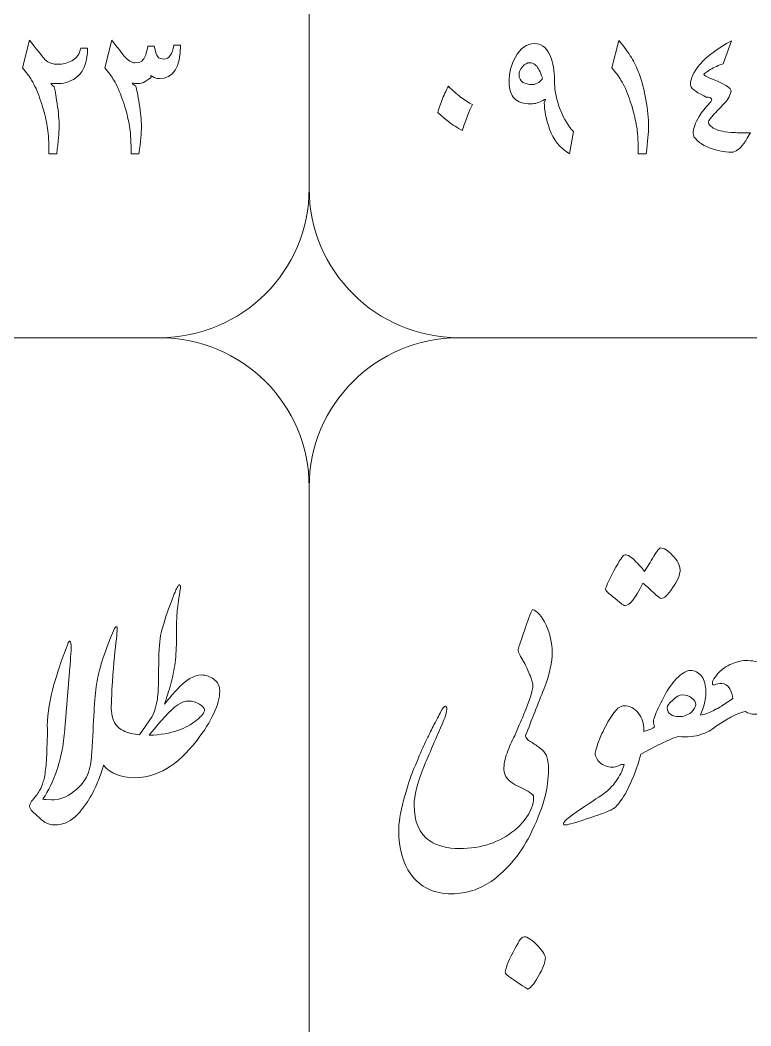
# Model space of a CAD drawing. Header units: millimetres. Extents: x 62 to 462, y 96 to 456.
# Drawn here: x 317.47 to 329.7, y 244.77 to 261.63 of the extents above; entities that cross this region are included whole.
import ezdxf

# ---------------------------------------------------------------- set-up
doc = ezdxf.new("R2010")
doc.units = ezdxf.units.MM
doc.header["$MEASUREMENT"] = 0
doc.layers.add('Layer 1', color=7, linetype='Continuous')

msp = doc.modelspace()

# ---------------------------------------------------------------- linework, layer by layer
at = {"layer": 'Layer 1', "color": 250, "lineweight": 18}
for points, knots in [([(304.8067, 276.3033), (304.8067, 276.3033), (319.8067, 276.3033), (319.8067, 276.3033), (321.1837, 276.3033), (322.3067, 275.1803), (322.3067, 273.8033), (322.3067, 273.8033), (322.3067, 258.8033), (322.3067, 258.8033), (322.3067, 257.4264), (321.1837, 256.3033), (319.8067, 256.3033), (319.8067, 256.3033), (304.8067, 256.3033), (304.8067, 256.3033), (303.4298, 256.3033), (302.3067, 257.4264), (302.3067, 258.8033), (302.3067, 258.8033), (302.3067, 273.8033), (302.3067, 273.8033), (302.3067, 275.1803), (303.4298, 276.3033), (304.8067, 276.3033)], [0, 0, 0, 0, 0.125, 0.125, 0.125, 0.25, 0.25, 0.25, 0.375, 0.375, 0.375, 0.5, 0.5, 0.5, 0.625, 0.625, 0.625, 0.75, 0.75, 0.75, 0.875, 0.875, 0.875, 1, 1, 1, 1]), ([(324.8067, 276.3033), (324.8067, 276.3033), (339.8067, 276.3033), (339.8067, 276.3033), (341.1837, 276.3033), (342.3067, 275.1803), (342.3067, 273.8033), (342.3067, 273.8033), (342.3067, 258.8033), (342.3067, 258.8033), (342.3067, 257.4264), (341.1837, 256.3033), (339.8067, 256.3033), (339.8067, 256.3033), (324.8067, 256.3033), (324.8067, 256.3033), (323.4298, 256.3033), (322.3067, 257.4264), (322.3067, 258.8033), (322.3067, 258.8033), (322.3067, 273.8033), (322.3067, 273.8033), (322.3067, 275.1803), (323.4298, 276.3033), (324.8067, 276.3033)], [0, 0, 0, 0, 0.125, 0.125, 0.125, 0.25, 0.25, 0.25, 0.375, 0.375, 0.375, 0.5, 0.5, 0.5, 0.625, 0.625, 0.625, 0.75, 0.75, 0.75, 0.875, 0.875, 0.875, 1, 1, 1, 1]), ([(304.8067, 256.3033), (304.8067, 256.3033), (319.8067, 256.3033), (319.8067, 256.3033), (321.1837, 256.3033), (322.3067, 255.1803), (322.3067, 253.8033), (322.3067, 253.8033), (322.3067, 238.8033), (322.3067, 238.8033), (322.3067, 237.4264), (321.1837, 236.3033), (319.8067, 236.3033), (319.8067, 236.3033), (304.8067, 236.3033), (304.8067, 236.3033), (303.4298, 236.3033), (302.3067, 237.4264), (302.3067, 238.8033), (302.3067, 238.8033), (302.3067, 253.8033), (302.3067, 253.8033), (302.3067, 255.1803), (303.4298, 256.3033), (304.8067, 256.3033)], [0, 0, 0, 0, 0.125, 0.125, 0.125, 0.25, 0.25, 0.25, 0.375, 0.375, 0.375, 0.5, 0.5, 0.5, 0.625, 0.625, 0.625, 0.75, 0.75, 0.75, 0.875, 0.875, 0.875, 1, 1, 1, 1]), ([(324.8067, 256.3033), (324.8067, 256.3033), (339.8067, 256.3033), (339.8067, 256.3033), (341.1837, 256.3033), (342.3067, 255.1803), (342.3067, 253.8033), (342.3067, 253.8033), (342.3067, 238.8033), (342.3067, 238.8033), (342.3067, 237.4264), (341.1837, 236.3033), (339.8067, 236.3033), (339.8067, 236.3033), (324.8067, 236.3033), (324.8067, 236.3033), (323.4298, 236.3033), (322.3067, 237.4264), (322.3067, 238.8033), (322.3067, 238.8033), (322.3067, 253.8033), (322.3067, 253.8033), (322.3067, 255.1803), (323.4298, 256.3033), (324.8067, 256.3033)], [0, 0, 0, 0, 0.125, 0.125, 0.125, 0.25, 0.25, 0.25, 0.375, 0.375, 0.375, 0.5, 0.5, 0.5, 0.625, 0.625, 0.625, 0.75, 0.75, 0.75, 0.875, 0.875, 0.875, 1, 1, 1, 1]), ([(327.2684, 252.0841), (327.2684, 252.1147), (327.3154, 252.217), (327.4095, 252.3945), (327.5036, 252.5709), (327.5612, 252.6591), (327.5812, 252.6591), (327.62, 252.6756), (327.6776, 252.6474), (327.7517, 252.5756), (327.827, 252.5027), (327.8834, 252.4392), (327.9222, 252.3839), (327.9681, 252.4592), (328.0198, 252.545), (328.0763, 252.6391), (328.1327, 252.7332), (328.1692, 252.7802), (328.188, 252.7802), (328.2456, 252.7802), (328.3138, 252.7379), (328.3926, 252.6544), (328.4726, 252.5709), (328.5137, 252.4921), (328.5184, 252.418), (328.5184, 252.331), (328.4761, 252.2275), (328.3914, 252.1088), (328.3079, 251.9912), (328.2479, 251.9324), (328.208, 251.9324), (328.1833, 251.9324), (328.1374, 251.9665), (328.0704, 252.0323), (328.0045, 252.0994), (327.9457, 252.1511), (327.8952, 252.1876), (327.7705, 251.9371), (327.6717, 251.8124), (327.5988, 251.8124), (327.58, 251.8124), (327.5542, 251.8266), (327.5189, 251.8571), (327.4871, 251.8842), (327.4377, 251.9253), (327.3695, 251.9806), (327.3013, 252.0359), (327.2684, 252.07), (327.2684, 252.0841)], [0, 0, 0, 0, 0.0625, 0.0625, 0.0625, 0.125, 0.125, 0.125, 0.1875, 0.1875, 0.1875, 0.25, 0.25, 0.25, 0.3125, 0.3125, 0.3125, 0.375, 0.375, 0.375, 0.4375, 0.4375, 0.4375, 0.5, 0.5, 0.5, 0.5625, 0.5625, 0.5625, 0.625, 0.625, 0.625, 0.6875, 0.6875, 0.6875, 0.75, 0.75, 0.75, 0.8125, 0.8125, 0.8125, 0.875, 0.875, 0.875, 0.9375, 0.9375, 0.9375, 1, 1, 1, 1]), ([(318.9892, 250.0833), (318.9943, 250.0275), (319.0045, 249.9738), (319.0195, 249.9216), (319.0501, 249.8275), (319.1065, 249.7593), (319.1889, 249.7193), (319.2712, 249.6793), (319.3641, 249.6558), (319.4676, 249.6487), (319.4676, 249.6487), (319.6745, 249.9521), (319.6745, 249.9521), (319.7086, 250.0098), (319.7392, 250.1074), (319.7639, 250.2449), (319.7756, 250.3202), (319.7827, 250.4872), (319.7851, 250.7424), (319.7874, 250.9987), (319.798, 251.1892), (319.8192, 251.3127), (319.8427, 251.4279), (319.8874, 251.5761), (319.9532, 251.7584), (320.0202, 251.9418), (320.0614, 252.0476), (320.0755, 252.0759), (320.0908, 252.1041), (320.1026, 252.1276), (320.112, 252.1464), (320.1237, 252.1652), (320.1343, 252.1687), (320.1425, 252.1582), (320.1519, 252.1476), (320.1543, 252.1299), (320.1496, 252.1041), (320.1249, 251.95), (320.1073, 251.8254), (320.0979, 251.7278), (320.0896, 251.6302), (320.0849, 251.5373), (320.0861, 251.4491), (320.0873, 251.3609), (320.0861, 251.2468), (320.0814, 251.1069), (320.0767, 250.967), (320.0626, 250.8376), (320.0391, 250.72), (320.0167, 250.6012), (319.9885, 250.4872), (319.9532, 250.3755), (319.9191, 250.2649), (319.8956, 250.1944), (319.885, 250.1638), (319.9403, 250.2332), (320.0073, 250.312), (320.0884, 250.4025), (320.2413, 250.5683), (320.3812, 250.6506), (320.5047, 250.6506), (320.58, 250.6506), (320.6494, 250.6259), (320.7117, 250.5777), (320.7752, 250.5319), (320.8081, 250.4672), (320.8081, 250.3813), (320.8081, 250.1603), (320.6776, 249.8816), (320.4189, 249.5429), (320.1014, 249.1337), (319.7545, 248.9291), (319.3782, 248.9291), (319.1515, 248.9291), (318.9798, 248.9978), (318.8622, 249.1361), (318.8537, 249.1085), (318.8454, 249.0834), (318.8372, 249.0608), (318.8172, 248.9926), (318.7878, 248.9115), (318.749, 248.8186), (318.7114, 248.7257), (318.6585, 248.6269), (318.5915, 248.5234), (318.5233, 248.4199), (318.4551, 248.3364), (318.3857, 248.2718), (318.2787, 248.1789), (318.1646, 248.1342), (318.0447, 248.1365), (317.9835, 248.1389), (317.9271, 248.1553), (317.8765, 248.1859), (317.8283, 248.2177), (317.7836, 248.2576), (317.7425, 248.3035), (317.7048, 248.3329), (317.6825, 248.3529), (317.6731, 248.3611), (317.6413, 248.3917), (317.6249, 248.4223), (317.6249, 248.454), (317.6249, 248.4775), (317.6366, 248.5046), (317.659, 248.534), (317.6825, 248.5634), (317.7083, 248.5975), (317.7389, 248.6339), (317.7519, 248.6516), (317.7707, 248.6798), (317.793, 248.7163), (317.8165, 248.7527), (317.8365, 248.8021), (317.8542, 248.8632), (317.8706, 248.9232), (317.8859, 249.0032), (317.8965, 249.102), (317.9059, 249.2007), (317.9118, 249.2866), (317.9141, 249.3571), (317.9141, 249.3571), (317.9212, 249.5712), (317.9212, 249.5712), (317.9235, 249.6441), (317.9235, 249.7217), (317.9212, 249.8016), (317.9259, 250.0133), (317.9623, 250.2426), (318.0317, 250.4907), (318.0799, 250.6589), (318.1564, 250.8847), (318.2622, 251.1692), (318.2693, 251.1881), (318.2763, 251.1998), (318.2834, 251.2069), (318.2893, 251.2139), (318.2951, 251.2174), (318.2998, 251.2174), (318.3163, 251.2151), (318.3234, 251.1716), (318.321, 251.0869), (318.3187, 251.0458), (318.314, 250.9787), (318.3069, 250.887), (318.2998, 250.7929), (318.2951, 250.733), (318.2928, 250.7083), (318.2928, 250.7083), (318.2175, 249.8122), (318.2175, 249.8122), (318.2128, 249.704), (318.1999, 249.5817), (318.1799, 249.443), (318.1564, 249.3101), (318.1235, 249.1807), (318.0799, 249.0537), (318.02, 248.868), (317.9424, 248.708), (317.8483, 248.5751), (317.853, 248.5657), (317.8718, 248.561), (317.9036, 248.561), (317.9036, 248.561), (317.9906, 248.5575), (317.9906, 248.5575), (318.1164, 248.5528), (318.2422, 248.601), (318.3692, 248.701), (318.495, 248.8009), (318.5762, 248.9068), (318.6103, 249.0173), (318.6444, 249.129), (318.6632, 249.2407), (318.6656, 249.3536), (318.6808, 249.6135), (318.6938, 249.8393), (318.7032, 250.0309), (318.7126, 250.2226), (318.7267, 250.3778), (318.7467, 250.4978), (318.7655, 250.6166), (318.7973, 250.7471), (318.8408, 250.887), (318.8843, 251.0269), (318.9537, 251.208), (319.0477, 251.4315), (319.0618, 251.4538), (319.0736, 251.4632), (319.0854, 251.4585), (319.0971, 251.4538), (319.0924, 251.3644), (319.0701, 251.1881), (319.0477, 251.0128), (319.0254, 250.753), (319.003, 250.4084), (319.0007, 250.3188), (318.9961, 250.2108), (318.9892, 250.0833)], [0, 0, 0, 0, 0.0151515, 0.0151515, 0.0151515, 0.030303, 0.030303, 0.030303, 0.0454545, 0.0454545, 0.0454545, 0.0606061, 0.0606061, 0.0606061, 0.0757576, 0.0757576, 0.0757576, 0.0909091, 0.0909091, 0.0909091, 0.1060606, 0.1060606, 0.1060606, 0.1212121, 0.1212121, 0.1212121, 0.1363636, 0.1363636, 0.1363636, 0.1515152, 0.1515152, 0.1515152, 0.1666667, 0.1666667, 0.1666667, 0.1818182, 0.1818182, 0.1818182, 0.1969697, 0.1969697, 0.1969697, 0.2121212, 0.2121212, 0.2121212, 0.2272727, 0.2272727, 0.2272727, 0.2424242, 0.2424242, 0.2424242, 0.2575758, 0.2575758, 0.2575758, 0.2727273, 0.2727273, 0.2727273, 0.2878788, 0.2878788, 0.2878788, 0.3030303, 0.3030303, 0.3030303, 0.3181818, 0.3181818, 0.3181818, 0.3333333, 0.3333333, 0.3333333, 0.3484848, 0.3484848, 0.3484848, 0.3636364, 0.3636364, 0.3636364, 0.3787879, 0.3787879, 0.3787879, 0.3939394, 0.3939394, 0.3939394, 0.4090909, 0.4090909, 0.4090909, 0.4242424, 0.4242424, 0.4242424, 0.4393939, 0.4393939, 0.4393939, 0.4545455, 0.4545455, 0.4545455, 0.469697, 0.469697, 0.469697, 0.4848485, 0.4848485, 0.4848485, 0.5, 0.5, 0.5, 0.5151515, 0.5151515, 0.5151515, 0.530303, 0.530303, 0.530303, 0.5454545, 0.5454545, 0.5454545, 0.5606061, 0.5606061, 0.5606061, 0.5757576, 0.5757576, 0.5757576, 0.5909091, 0.5909091, 0.5909091, 0.6060606, 0.6060606, 0.6060606, 0.6212121, 0.6212121, 0.6212121, 0.6363636, 0.6363636, 0.6363636, 0.6515152, 0.6515152, 0.6515152, 0.6666667, 0.6666667, 0.6666667, 0.6818182, 0.6818182, 0.6818182, 0.6969697, 0.6969697, 0.6969697, 0.7121212, 0.7121212, 0.7121212, 0.7272727, 0.7272727, 0.7272727, 0.7424242, 0.7424242, 0.7424242, 0.7575758, 0.7575758, 0.7575758, 0.7727273, 0.7727273, 0.7727273, 0.7878788, 0.7878788, 0.7878788, 0.8030303, 0.8030303, 0.8030303, 0.8181818, 0.8181818, 0.8181818, 0.8333333, 0.8333333, 0.8333333, 0.8484848, 0.8484848, 0.8484848, 0.8636364, 0.8636364, 0.8636364, 0.8787879, 0.8787879, 0.8787879, 0.8939394, 0.8939394, 0.8939394, 0.9090909, 0.9090909, 0.9090909, 0.9242424, 0.9242424, 0.9242424, 0.9393939, 0.9393939, 0.9393939, 0.9545455, 0.9545455, 0.9545455, 0.969697, 0.969697, 0.969697, 0.9848485, 0.9848485, 0.9848485, 1, 1, 1, 1]), ([(326.0655, 248.6092), (326.0655, 248.6481), (325.9831, 248.7057), (325.8173, 248.7809), (325.6492, 248.8597), (325.5657, 248.955), (325.5657, 249.0679), (325.5657, 249.1478), (325.5833, 249.2395), (325.6198, 249.3418), (325.6551, 249.443), (325.6974, 249.5406), (325.748, 249.6323), (325.748, 249.6323), (325.7492, 249.6344), (325.7492, 249.6344), (325.7492, 249.6344), (325.7491, 249.6347), (325.7491, 249.6347), (325.8267, 249.8181), (325.8761, 249.9345), (325.8973, 249.9827), (326.0008, 250.2238), (326.0525, 250.3884), (326.0525, 250.4755), (326.0525, 250.5049), (326.0384, 250.5566), (326.0102, 250.6307), (325.9784, 250.7106), (325.9478, 250.7812), (325.9173, 250.84), (325.9043, 250.8635), (325.8902, 250.8859), (325.8761, 250.9094), (325.862, 250.9329), (325.8502, 250.9552), (325.8385, 250.9788), (325.8103, 251.0199), (325.7997, 251.0517), (325.8044, 251.0752), (325.8244, 251.1387), (325.8432, 251.1963), (325.8596, 251.2469), (325.8749, 251.2974), (325.8902, 251.3409), (325.9043, 251.3774), (325.9655, 251.562), (326.0125, 251.6855), (326.0454, 251.7502), (326.1231, 251.7243), (326.1995, 251.6373), (326.2724, 251.4879), (326.3418, 251.3386), (326.3759, 251.1857), (326.3759, 251.0305), (326.3759, 250.8694), (326.3312, 250.6671), (326.2418, 250.4237), (326.1889, 250.2932), (326.136, 250.1615), (326.0842, 250.0286), (326.0325, 249.8969), (325.9819, 249.7652), (325.9314, 249.6347), (325.9314, 249.6347), (325.9311, 249.6341), (325.9311, 249.6341), (325.9311, 249.6341), (325.9314, 249.6323), (325.9314, 249.6323), (325.9314, 249.6006), (325.9573, 249.5676), (326.009, 249.5359), (326.0607, 249.5041), (326.1125, 249.4688), (326.1654, 249.4312), (326.2183, 249.3924), (326.256, 249.3501), (326.2795, 249.3019), (326.3018, 249.249), (326.3136, 249.1713), (326.3136, 249.0679), (326.3136, 248.9162), (326.2936, 248.7609), (326.2548, 248.6022), (326.216, 248.4481), (326.1431, 248.2576), (326.0372, 248.0307), (325.8702, 247.6791), (325.6433, 247.3992), (325.3552, 247.1899), (325.2505, 247.1229), (325.1471, 247.0723), (325.0459, 247.0382), (324.9354, 247.0018), (324.8166, 246.9829), (324.6908, 246.9829), (324.3945, 246.9829), (324.1675, 247.0935), (324.0088, 247.3134), (323.8735, 247.5015), (323.8053, 247.7438), (323.8053, 248.0377), (323.8053, 248.1683), (323.8324, 248.3388), (323.8876, 248.5505), (323.9429, 248.7551), (324.0005, 248.9315), (324.0605, 249.0808), (324.1252, 249.2348), (324.1793, 249.3654), (324.2251, 249.47), (324.2392, 249.4959), (324.2592, 249.5347), (324.2839, 249.5864), (324.3098, 249.637), (324.3415, 249.7052), (324.3804, 249.7875), (324.4086, 249.8381), (324.4333, 249.8839), (324.4544, 249.9251), (324.4768, 249.9663), (324.4944, 250.0039), (324.5085, 250.0356), (324.5426, 250.098), (324.5685, 250.1274), (324.5873, 250.125), (324.6132, 250.1203), (324.6191, 250.0944), (324.6085, 250.0462), (324.5967, 249.9886), (324.5814, 249.9392), (324.5638, 249.8981), (324.4003, 249.5206), (324.2875, 249.2584), (324.2251, 249.109), (324.1181, 248.835), (324.064, 248.6245), (324.064, 248.4752), (324.064, 248.1918), (324.151, 247.9907), (324.3251, 247.8684), (324.4544, 247.7837), (324.6202, 247.7414), (324.8249, 247.7414), (325.1929, 247.7414), (325.4998, 247.8449), (325.748, 248.0507), (325.9596, 248.2282), (326.0655, 248.414), (326.0655, 248.6092)], [0, 0, 0, 0, 0.02, 0.02, 0.02, 0.04, 0.04, 0.04, 0.06, 0.06, 0.06, 0.08, 0.08, 0.08, 0.1, 0.1, 0.1, 0.12, 0.12, 0.12, 0.14, 0.14, 0.14, 0.16, 0.16, 0.16, 0.18, 0.18, 0.18, 0.2, 0.2, 0.2, 0.22, 0.22, 0.22, 0.24, 0.24, 0.24, 0.26, 0.26, 0.26, 0.28, 0.28, 0.28, 0.3, 0.3, 0.3, 0.32, 0.32, 0.32, 0.34, 0.34, 0.34, 0.36, 0.36, 0.36, 0.38, 0.38, 0.38, 0.4, 0.4, 0.4, 0.42, 0.42, 0.42, 0.44, 0.44, 0.44, 0.46, 0.46, 0.46, 0.48, 0.48, 0.48, 0.5, 0.5, 0.5, 0.52, 0.52, 0.52, 0.54, 0.54, 0.54, 0.56, 0.56, 0.56, 0.58, 0.58, 0.58, 0.6, 0.6, 0.6, 0.62, 0.62, 0.62, 0.64, 0.64, 0.64, 0.66, 0.66, 0.66, 0.68, 0.68, 0.68, 0.7, 0.7, 0.7, 0.72, 0.72, 0.72, 0.74, 0.74, 0.74, 0.76, 0.76, 0.76, 0.78, 0.78, 0.78, 0.8, 0.8, 0.8, 0.82, 0.82, 0.82, 0.84, 0.84, 0.84, 0.86, 0.86, 0.86, 0.88, 0.88, 0.88, 0.9, 0.9, 0.9, 0.92, 0.92, 0.92, 0.94, 0.94, 0.94, 0.96, 0.96, 0.96, 0.98, 0.98, 0.98, 1, 1, 1, 1]), ([(330.1965, 250.4343), (330.2517, 250.4731), (330.2988, 250.5213), (330.3376, 250.5789), (330.3787, 250.6366), (330.3999, 250.6942), (330.3999, 250.7518), (330.3999, 250.7518), (330.3999, 250.9788), (330.3999, 250.9788), (330.3999, 251.034), (330.4093, 251.0952), (330.427, 251.161), (330.4599, 251.2527), (330.4928, 251.3374), (330.5269, 251.4127), (330.5269, 251.4127), (330.668, 251.7537), (330.668, 251.7537), (330.6704, 251.7702), (330.6821, 251.789), (330.7033, 251.809), (330.7127, 251.809), (330.7162, 251.7854), (330.7162, 251.7372), (330.7162, 251.7372), (330.7104, 251.4926), (330.7104, 251.4926), (330.7104, 251.4926), (330.6962, 251.1963), (330.6962, 251.1963), (330.6962, 251.0928), (330.6751, 250.9752), (330.6339, 250.8447), (330.5951, 250.713), (330.5445, 250.5978), (330.4822, 250.4966), (330.3885, 250.3432), (330.2937, 250.2259), (330.1976, 250.146), (330.1976, 250.146), (330.1965, 250.1438), (330.1965, 250.1438), (330.1412, 250.1074), (330.0789, 250.0756), (330.0107, 250.0498), (329.9413, 250.0227), (329.8743, 250.0051), (329.8108, 249.9957), (329.7755, 249.9886), (329.739, 249.991), (329.7002, 250.0004), (329.6614, 250.011), (329.6308, 250.0227), (329.6108, 250.0368), (329.5826, 250.0368), (329.5438, 250.0251), (329.4933, 250.0027), (329.445, 249.9816), (329.3851, 249.9522), (329.3145, 249.9134), (329.3145, 249.9134), (329.1111, 249.7852), (329.1111, 249.7852), (329.1111, 249.7852), (329.1108, 249.7861), (329.1108, 249.7861), (329.0462, 249.7286), (328.9686, 249.6851), (328.8771, 249.6558), (328.7736, 249.6158), (328.6431, 249.6041), (328.4843, 249.617), (328.4514, 249.617), (328.3044, 249.5523), (328.0398, 249.4206), (328.0398, 249.4206), (327.8581, 249.3204), (327.8581, 249.3204), (327.8581, 249.3204), (327.8446, 249.2678), (327.8446, 249.2678), (327.8305, 249.2101), (327.8129, 249.1549), (327.7952, 249.1043), (327.7141, 248.8821), (327.64, 248.7174), (327.5706, 248.6116), (327.5024, 248.5058), (327.4483, 248.4411), (327.4095, 248.4152), (327.3696, 248.3905), (327.3119, 248.3635), (327.2331, 248.3341), (327.1555, 248.3059), (327.0368, 248.2659), (326.8768, 248.2141), (326.7169, 248.1624), (326.6228, 248.1365), (326.5923, 248.1365), (326.5746, 248.1365), (326.5652, 248.1412), (326.5652, 248.1506), (326.5464, 248.1753), (326.6417, 248.2588), (326.851, 248.3988), (327.0603, 248.5387), (327.1955, 248.6304), (327.2555, 248.6739), (327.3166, 248.7174), (327.379, 248.7809), (327.4413, 248.8656), (327.5048, 248.9491), (327.5518, 249.0443), (327.5812, 249.149), (327.5495, 249.1537), (327.5165, 249.1478), (327.4836, 249.1302), (327.4495, 249.1137), (327.4166, 249.1043), (327.3848, 249.1043), (327.3002, 249.1067), (327.2284, 249.1349), (327.1708, 249.1878), (327.1144, 249.2395), (327.0897, 249.2983), (327.0991, 249.363), (327.1085, 249.4018), (327.1214, 249.4477), (327.1391, 249.4994), (327.1555, 249.5512), (327.192, 249.6335), (327.2473, 249.7452), (327.3025, 249.8581), (327.3578, 249.951), (327.4142, 250.0239), (327.4707, 250.098), (327.5259, 250.1344), (327.5812, 250.1344), (327.6753, 250.1344), (327.7541, 250.0944), (327.8176, 250.0145), (327.8811, 249.9333), (327.9117, 249.8369), (327.9117, 249.7252), (327.9117, 249.7252), (327.9115, 249.7016), (327.9115, 249.7016), (327.9115, 249.7016), (327.9763, 249.724), (327.9763, 249.724), (328.0527, 249.7522), (328.0916, 249.7722), (328.0916, 249.7863), (328.0774, 249.8098), (328.0704, 249.8381), (328.0704, 249.8722), (328.0751, 249.9027), (328.0868, 249.9404), (328.1057, 249.9862), (328.1374, 250.0709), (328.1962, 250.1908), (328.2809, 250.3449), (328.3338, 250.446), (328.4008, 250.5354), (328.4843, 250.613), (328.5666, 250.6894), (328.6337, 250.7271), (328.6842, 250.7271), (328.7642, 250.7271), (328.83, 250.693), (328.8806, 250.6271), (328.9265, 250.5624), (328.9488, 250.4778), (328.9488, 250.3719), (328.9488, 250.2779), (328.9359, 250.1932), (328.91, 250.1191), (328.8829, 250.0439), (328.8665, 249.998), (328.8594, 249.9792), (328.8594, 249.9792), (328.9006, 249.9862), (328.9006, 249.9862), (328.99, 250.0086), (329.0605, 250.0391), (329.1111, 250.0756), (329.1111, 250.0756), (329.1132, 250.072), (329.1132, 250.072), (329.1543, 250.0933), (329.2123, 250.1282), (329.2863, 250.178), (329.3028, 250.1874), (329.3404, 250.2144), (329.4004, 250.2579), (329.4004, 250.2944), (329.3839, 250.3473), (329.3521, 250.4167), (329.318, 250.479), (329.271, 250.5096), (329.211, 250.5096), (329.1722, 250.5096), (329.1322, 250.5002), (329.0899, 250.4813), (329.0605, 250.4813), (329.0511, 250.5013), (329.0629, 250.5401), (329.0723, 250.5684), (329.0923, 250.6025), (329.1252, 250.6436), (329.1758, 250.7083), (329.2381, 250.7624), (329.3145, 250.8059), (329.3627, 250.8318), (329.4121, 250.8506), (329.4627, 250.8647), (329.525, 250.8835), (329.5767, 250.8929), (329.6214, 250.8929), (329.7261, 250.8929), (329.8249, 250.8741), (329.9178, 250.8376), (330.0048, 250.8035), (330.0483, 250.7436), (330.0483, 250.6577), (330.0483, 250.6283), (330.0377, 250.5919), (330.0177, 250.5484), (330.006, 250.5225), (329.9954, 250.499), (329.9848, 250.479), (329.9742, 250.4578), (329.9554, 250.4237), (329.9272, 250.3755), (329.9436, 250.3614), (329.9824, 250.3602), (330.0448, 250.3696), (330.1071, 250.3802), (330.1576, 250.4014), (330.1965, 250.4343)], [0, 0, 0, 0, 0.0125, 0.0125, 0.0125, 0.025, 0.025, 0.025, 0.0375, 0.0375, 0.0375, 0.05, 0.05, 0.05, 0.0625, 0.0625, 0.0625, 0.075, 0.075, 0.075, 0.0875, 0.0875, 0.0875, 0.1, 0.1, 0.1, 0.1125, 0.1125, 0.1125, 0.125, 0.125, 0.125, 0.1375, 0.1375, 0.1375, 0.15, 0.15, 0.15, 0.1625, 0.1625, 0.1625, 0.175, 0.175, 0.175, 0.1875, 0.1875, 0.1875, 0.2, 0.2, 0.2, 0.2125, 0.2125, 0.2125, 0.225, 0.225, 0.225, 0.2375, 0.2375, 0.2375, 0.25, 0.25, 0.25, 0.2625, 0.2625, 0.2625, 0.275, 0.275, 0.275, 0.2875, 0.2875, 0.2875, 0.3, 0.3, 0.3, 0.3125, 0.3125, 0.3125, 0.325, 0.325, 0.325, 0.3375, 0.3375, 0.3375, 0.35, 0.35, 0.35, 0.3625, 0.3625, 0.3625, 0.375, 0.375, 0.375, 0.3875, 0.3875, 0.3875, 0.4, 0.4, 0.4, 0.4125, 0.4125, 0.4125, 0.425, 0.425, 0.425, 0.4375, 0.4375, 0.4375, 0.45, 0.45, 0.45, 0.4625, 0.4625, 0.4625, 0.475, 0.475, 0.475, 0.4875, 0.4875, 0.4875, 0.5, 0.5, 0.5, 0.5125, 0.5125, 0.5125, 0.525, 0.525, 0.525, 0.5375, 0.5375, 0.5375, 0.55, 0.55, 0.55, 0.5625, 0.5625, 0.5625, 0.575, 0.575, 0.575, 0.5875, 0.5875, 0.5875, 0.6, 0.6, 0.6, 0.6125, 0.6125, 0.6125, 0.625, 0.625, 0.625, 0.6375, 0.6375, 0.6375, 0.65, 0.65, 0.65, 0.6625, 0.6625, 0.6625, 0.675, 0.675, 0.675, 0.6875, 0.6875, 0.6875, 0.7, 0.7, 0.7, 0.7125, 0.7125, 0.7125, 0.725, 0.725, 0.725, 0.7375, 0.7375, 0.7375, 0.75, 0.75, 0.75, 0.7625, 0.7625, 0.7625, 0.775, 0.775, 0.775, 0.7875, 0.7875, 0.7875, 0.8, 0.8, 0.8, 0.8125, 0.8125, 0.8125, 0.825, 0.825, 0.825, 0.8375, 0.8375, 0.8375, 0.85, 0.85, 0.85, 0.8625, 0.8625, 0.8625, 0.875, 0.875, 0.875, 0.8875, 0.8875, 0.8875, 0.9, 0.9, 0.9, 0.9125, 0.9125, 0.9125, 0.925, 0.925, 0.925, 0.9375, 0.9375, 0.9375, 0.95, 0.95, 0.95, 0.9625, 0.9625, 0.9625, 0.975, 0.975, 0.975, 0.9875, 0.9875, 0.9875, 1, 1, 1, 1]), ([(320.5529, 250.0638), (320.5529, 250.0932), (320.5259, 250.125), (320.4706, 250.1603), (320.4106, 250.1944), (320.3507, 250.212), (320.2907, 250.212), (320.1813, 250.2167), (320.0473, 250.1297), (319.8921, 249.9533), (319.845, 249.9051), (319.7568, 249.8004), (319.6263, 249.6393), (319.8192, 249.6487), (319.9779, 249.6758), (320.1037, 249.7193), (320.2284, 249.7628), (320.3342, 249.8204), (320.4189, 249.891), (320.5082, 249.9627), (320.5529, 250.0203), (320.5529, 250.0638)], [0, 0, 0, 0, 0.1428571, 0.1428571, 0.1428571, 0.2857143, 0.2857143, 0.2857143, 0.4285714, 0.4285714, 0.4285714, 0.5714286, 0.5714286, 0.5714286, 0.7142857, 0.7142857, 0.7142857, 0.8571429, 0.8571429, 0.8571429, 1, 1, 1, 1]), ([(328.7806, 250.1556), (328.7806, 250.1944), (328.7571, 250.232), (328.7113, 250.2685), (328.6607, 250.3014), (328.609, 250.3167), (328.556, 250.3167), (328.5055, 250.3167), (328.4514, 250.2884), (328.3949, 250.2308), (328.3326, 250.1756), (328.302, 250.132), (328.302, 250.1003), (328.302, 250.0497), (328.322, 250.0121), (328.3632, 249.9898), (328.3985, 249.9639), (328.4408, 249.9521), (328.4914, 249.9521), (328.576, 249.9521), (328.6466, 249.9756), (328.7007, 250.0239), (328.7536, 250.0721), (328.7806, 250.1156), (328.7806, 250.1556)], [0, 0, 0, 0, 0.125, 0.125, 0.125, 0.25, 0.25, 0.25, 0.375, 0.375, 0.375, 0.5, 0.5, 0.5, 0.625, 0.625, 0.625, 0.75, 0.75, 0.75, 0.875, 0.875, 0.875, 1, 1, 1, 1]), ([(325.5904, 245.673), (325.5904, 245.6483), (325.608, 245.6236), (325.6421, 245.6013), (325.6809, 245.573), (325.7409, 245.533), (325.8232, 245.479), (325.9043, 245.4249), (325.9525, 245.3943), (325.9655, 245.3872), (326.0031, 245.3872), (326.0607, 245.4566), (326.1419, 245.5942), (326.2218, 245.7318), (326.2618, 245.8376), (326.2618, 245.9105), (326.2548, 245.9658), (326.203, 246.0422), (326.1066, 246.1398), (326.0102, 246.2374), (325.9373, 246.2762), (325.8867, 246.2551), (325.8608, 246.2551), (325.8056, 246.1716), (325.7197, 246.0022), (325.6339, 245.8329), (325.5904, 245.7235), (325.5904, 245.673)], [0, 0, 0, 0, 0.1111111, 0.1111111, 0.1111111, 0.2222222, 0.2222222, 0.2222222, 0.3333333, 0.3333333, 0.3333333, 0.4444444, 0.4444444, 0.4444444, 0.5555556, 0.5555556, 0.5555556, 0.6666667, 0.6666667, 0.6666667, 0.7777778, 0.7777778, 0.7777778, 0.8888889, 0.8888889, 0.8888889, 1, 1, 1, 1])]:
    msp.add_open_spline(points, degree=3, knots=knots, dxfattribs=at)
at = {"layer": 'Layer 1', "color": 250, "lineweight": 9}
for points, knots in [([(318.0951, 260.8859), (318.1815, 260.8859), (318.2597, 260.9059), (318.3308, 260.9447), (318.4125, 260.9893), (318.4625, 261.0593), (318.4807, 261.1545), (318.4807, 261.1545), (318.5948, 261.1545), (318.5948, 261.1545), (318.5948, 260.9435), (318.5401, 260.7877), (318.4308, 260.6877), (318.3414, 260.6054), (318.2327, 260.5637), (318.1057, 260.5637), (318.1057, 260.5637), (318.0798, 260.5637), (318.0798, 260.5637), (318.0428, 260.5637), (318.0128, 260.5649), (317.9893, 260.5672), (317.9658, 260.5696), (317.981, 260.549), (318.0351, 260.5055), (318.0463, 260.4655), (318.0633, 260.3726), (318.0857, 260.2274), (318.108, 260.0822), (318.1192, 259.9523), (318.1192, 259.8388), (318.1192, 259.7436), (318.1057, 259.5925), (318.078, 259.3862), (318.078, 259.3862), (317.9469, 259.3862), (317.9469, 259.3862), (317.9469, 259.5696), (317.9399, 259.7107), (317.9258, 259.8089), (317.9111, 259.907), (317.8882, 260.0123), (317.8558, 260.1246), (317.82, 260.2486), (317.7788, 260.3668), (317.7318, 260.4779), (317.7088, 260.5296), (317.6842, 260.5766), (317.6577, 260.619), (317.6201, 260.6825), (317.5695, 260.7506), (317.506, 260.8241), (317.506, 260.8241), (317.6213, 261.2874), (317.6213, 261.2874), (317.7294, 261.1539), (317.817, 261.0452), (317.8852, 260.9599), (317.9446, 260.9106), (318.0145, 260.8859), (318.0951, 260.8859)], [0, 0, 0, 0, 0.05, 0.05, 0.05, 0.1, 0.1, 0.1, 0.15, 0.15, 0.15, 0.2, 0.2, 0.2, 0.25, 0.25, 0.25, 0.3, 0.3, 0.3, 0.35, 0.35, 0.35, 0.4, 0.4, 0.4, 0.45, 0.45, 0.45, 0.5, 0.5, 0.5, 0.55, 0.55, 0.55, 0.6, 0.6, 0.6, 0.65, 0.65, 0.65, 0.7, 0.7, 0.7, 0.75, 0.75, 0.75, 0.8, 0.8, 0.8, 0.85, 0.85, 0.85, 0.9, 0.9, 0.9, 0.95, 0.95, 0.95, 1, 1, 1, 1]), ([(319.8746, 260.974), (319.9605, 260.974), (320.0151, 261.0516), (320.0381, 261.2063), (320.0381, 261.2063), (320.1539, 261.2063), (320.1539, 261.2063), (320.1539, 260.833), (320.0328, 260.6466), (319.7918, 260.6466), (319.7541, 260.6466), (319.7183, 260.6584), (319.6842, 260.6819), (319.6507, 260.7054), (319.643, 260.7007), (319.663, 260.6672), (319.6642, 260.673), (319.6413, 260.6572), (319.5936, 260.619), (319.5513, 260.5837), (319.5084, 260.5655), (319.4649, 260.5655), (319.459, 260.5655), (319.452, 260.5655), (319.4431, 260.5649), (319.4343, 260.5643), (319.4243, 260.5637), (319.4132, 260.5637), (319.3926, 260.5637), (319.372, 260.5661), (319.352, 260.5702), (319.332, 260.5743), (319.3491, 260.5566), (319.4043, 260.5173), (319.4196, 260.4649), (319.4384, 260.3668), (319.462, 260.2227), (319.4855, 260.0793), (319.4972, 259.9511), (319.4972, 259.8388), (319.4972, 259.7436), (319.4837, 259.5925), (319.4561, 259.3862), (319.4561, 259.3862), (319.325, 259.3862), (319.325, 259.3862), (319.325, 259.5696), (319.3179, 259.7107), (319.3038, 259.8089), (319.2891, 259.907), (319.2662, 260.0123), (319.2339, 260.1246), (319.1986, 260.2486), (319.1568, 260.3668), (319.1098, 260.4779), (319.0869, 260.5296), (319.0622, 260.5766), (319.0357, 260.619), (318.9981, 260.6825), (318.9476, 260.7506), (318.8841, 260.8241), (318.8841, 260.8241), (319.0016, 261.2927), (319.0016, 261.2927), (319.1016, 261.1592), (319.1704, 261.0699), (319.208, 261.024), (319.2738, 260.9482), (319.3338, 260.91), (319.3891, 260.91), (319.452, 260.91), (319.4984, 260.9282), (319.5284, 260.9635), (319.5572, 260.9981), (319.5831, 261.0734), (319.606, 261.1892), (319.606, 261.1892), (319.713, 261.1892), (319.713, 261.1892), (319.7288, 261.0975), (319.7482, 261.0387), (319.7712, 261.0128), (319.7941, 260.987), (319.8288, 260.974), (319.8746, 260.974)], [0, 0, 0, 0, 0.0357143, 0.0357143, 0.0357143, 0.0714286, 0.0714286, 0.0714286, 0.1071429, 0.1071429, 0.1071429, 0.1428571, 0.1428571, 0.1428571, 0.1785714, 0.1785714, 0.1785714, 0.2142857, 0.2142857, 0.2142857, 0.25, 0.25, 0.25, 0.2857143, 0.2857143, 0.2857143, 0.3214286, 0.3214286, 0.3214286, 0.3571429, 0.3571429, 0.3571429, 0.3928571, 0.3928571, 0.3928571, 0.4285714, 0.4285714, 0.4285714, 0.4642857, 0.4642857, 0.4642857, 0.5, 0.5, 0.5, 0.5357143, 0.5357143, 0.5357143, 0.5714286, 0.5714286, 0.5714286, 0.6071429, 0.6071429, 0.6071429, 0.6428571, 0.6428571, 0.6428571, 0.6785714, 0.6785714, 0.6785714, 0.7142857, 0.7142857, 0.7142857, 0.75, 0.75, 0.75, 0.7857143, 0.7857143, 0.7857143, 0.8214286, 0.8214286, 0.8214286, 0.8571429, 0.8571429, 0.8571429, 0.8928571, 0.8928571, 0.8928571, 0.9285714, 0.9285714, 0.9285714, 0.9642857, 0.9642857, 0.9642857, 1, 1, 1, 1]), ([(327.9897, 259.8388), (327.9897, 259.7436), (327.9762, 259.5925), (327.9486, 259.3862), (327.9486, 259.3862), (327.8175, 259.3862), (327.8175, 259.3862), (327.8175, 259.5696), (327.8104, 259.7107), (327.7963, 259.8089), (327.7816, 259.907), (327.7587, 260.0123), (327.7264, 260.1246), (327.6911, 260.2486), (327.6493, 260.3668), (327.6023, 260.4779), (327.5794, 260.5296), (327.5547, 260.5766), (327.5282, 260.619), (327.4906, 260.6825), (327.4401, 260.7506), (327.3766, 260.8241), (327.3766, 260.8241), (327.4924, 261.2856), (327.4924, 261.2856), (327.5853, 261.1745), (327.6552, 261.0781), (327.7028, 260.9981), (327.751, 260.9176), (327.7928, 260.8288), (327.8298, 260.7312), (327.8792, 260.6013), (327.918, 260.4538), (327.9468, 260.2892), (327.9756, 260.1246), (327.9897, 259.9746), (327.9897, 259.8388)], [0, 0, 0, 0, 0.0833333, 0.0833333, 0.0833333, 0.1666667, 0.1666667, 0.1666667, 0.25, 0.25, 0.25, 0.3333333, 0.3333333, 0.3333333, 0.4166667, 0.4166667, 0.4166667, 0.5, 0.5, 0.5, 0.5833333, 0.5833333, 0.5833333, 0.6666667, 0.6666667, 0.6666667, 0.75, 0.75, 0.75, 0.8333333, 0.8333333, 0.8333333, 0.9166667, 0.9166667, 0.9166667, 1, 1, 1, 1]), ([(326.7322, 259.7595), (326.7322, 259.7595), (326.667, 259.3844), (326.667, 259.3844), (326.5035, 259.4873), (326.3924, 259.6249), (326.3324, 259.7959), (326.2731, 259.967), (326.2431, 260.1151), (326.2431, 260.2404), (326.2754, 260.2997), (326.2678, 260.3139), (326.2207, 260.2815), (326.1602, 260.2427), (326.092, 260.2227), (326.0173, 260.2227), (325.8956, 260.2227), (325.8051, 260.2533), (325.7446, 260.3133), (325.684, 260.3738), (325.654, 260.4655), (325.654, 260.5884), (325.654, 260.736), (325.6893, 260.8747), (325.7593, 261.0034), (325.8427, 261.1557), (325.9497, 261.2321), (326.0797, 261.2321), (326.2149, 261.2321), (326.3101, 261.1457), (326.3654, 260.9723), (326.4001, 260.8629), (326.4171, 260.7271), (326.4171, 260.5637), (326.4171, 260.4344), (326.4483, 260.2886), (326.5112, 260.1263), (326.5735, 259.9646), (326.6476, 259.8424), (326.7322, 259.7595)], [0, 0, 0, 0, 0.0769231, 0.0769231, 0.0769231, 0.1538462, 0.1538462, 0.1538462, 0.2307692, 0.2307692, 0.2307692, 0.3076923, 0.3076923, 0.3076923, 0.3846154, 0.3846154, 0.3846154, 0.4615385, 0.4615385, 0.4615385, 0.5384615, 0.5384615, 0.5384615, 0.6153846, 0.6153846, 0.6153846, 0.6923077, 0.6923077, 0.6923077, 0.7692308, 0.7692308, 0.7692308, 0.8461538, 0.8461538, 0.8461538, 0.9230769, 0.9230769, 0.9230769, 1, 1, 1, 1]), ([(329.6952, 259.7354), (329.6435, 259.646), (329.607, 259.5866), (329.5853, 259.5584), (329.5141, 259.4614), (329.4459, 259.4132), (329.3819, 259.4132), (329.3143, 259.4132), (329.2478, 259.4203), (329.1832, 259.4344), (329.1179, 259.4479), (329.0579, 259.4655), (329.0027, 259.4873), (328.9239, 259.5208), (328.8598, 259.559), (328.811, 259.6031), (328.7622, 259.6466), (328.7375, 259.6883), (328.7375, 259.7289), (328.7375, 259.8124), (328.7705, 259.9059), (328.8357, 260.0093), (328.8828, 260.0828), (328.9415, 260.1569), (329.0115, 260.2315), (329.0779, 260.3003), (329.0574, 260.335), (328.9498, 260.335), (328.9727, 260.3256), (328.9609, 260.3327), (328.9151, 260.3556), (328.7658, 260.4279), (328.6911, 260.4926), (328.6911, 260.5502), (328.6911, 260.6478), (328.7458, 260.7601), (328.8545, 260.8876), (328.9686, 261.0199), (329.1438, 261.151), (329.3801, 261.2803), (329.3801, 261.2803), (329.239, 260.8929), (329.239, 260.8929), (329.1632, 260.87), (329.0903, 260.8377), (329.0209, 260.7959), (328.9515, 260.7536), (328.9168, 260.726), (328.9168, 260.7118), (328.9168, 260.7019), (328.9927, 260.6642), (329.1444, 260.6002), (329.2954, 260.5361), (329.3713, 260.4814), (329.3713, 260.4367), (329.3713, 260.4179), (329.3601, 260.3867), (329.3378, 260.3427), (329.3154, 260.2986), (329.2943, 260.2668), (329.2749, 260.2468), (329.2131, 260.1828), (329.1514, 260.1193), (329.0909, 260.0558), (329.025, 259.9846), (328.9927, 259.9394), (328.9927, 259.92), (328.9927, 259.9006), (329.0033, 259.8788), (329.0256, 259.8559), (329.0609, 259.8183), (329.1167, 259.7895), (329.1926, 259.7701), (329.2325, 259.7595), (329.2931, 259.7512), (329.373, 259.7448), (329.4536, 259.7389), (329.5612, 259.7354), (329.6952, 259.7354)], [0, 0, 0, 0, 0.0384615, 0.0384615, 0.0384615, 0.0769231, 0.0769231, 0.0769231, 0.1153846, 0.1153846, 0.1153846, 0.1538462, 0.1538462, 0.1538462, 0.1923077, 0.1923077, 0.1923077, 0.2307692, 0.2307692, 0.2307692, 0.2692308, 0.2692308, 0.2692308, 0.3076923, 0.3076923, 0.3076923, 0.3461538, 0.3461538, 0.3461538, 0.3846154, 0.3846154, 0.3846154, 0.4230769, 0.4230769, 0.4230769, 0.4615385, 0.4615385, 0.4615385, 0.5, 0.5, 0.5, 0.5384615, 0.5384615, 0.5384615, 0.5769231, 0.5769231, 0.5769231, 0.6153846, 0.6153846, 0.6153846, 0.6538462, 0.6538462, 0.6538462, 0.6923077, 0.6923077, 0.6923077, 0.7307692, 0.7307692, 0.7307692, 0.7692308, 0.7692308, 0.7692308, 0.8076923, 0.8076923, 0.8076923, 0.8461538, 0.8461538, 0.8461538, 0.8846154, 0.8846154, 0.8846154, 0.9230769, 0.9230769, 0.9230769, 0.9615385, 0.9615385, 0.9615385, 1, 1, 1, 1]), ([(326.2119, 260.6572), (326.1767, 260.7601), (326.1402, 260.8306), (326.1038, 260.8671), (326.0738, 260.897), (326.0397, 260.9117), (326.0021, 260.9117), (325.9574, 260.9117), (325.9156, 260.8894), (325.878, 260.8447), (325.8404, 260.8), (325.821, 260.7559), (325.821, 260.7118), (325.821, 260.6525), (325.8427, 260.6096), (325.8868, 260.5831), (325.9256, 260.559), (325.9791, 260.5467), (326.0467, 260.5467), (326.0814, 260.5467), (326.1161, 260.559), (326.152, 260.5831), (326.1872, 260.6072), (326.2078, 260.6319), (326.2119, 260.6572)], [0, 0, 0, 0, 0.125, 0.125, 0.125, 0.25, 0.25, 0.25, 0.375, 0.375, 0.375, 0.5, 0.5, 0.5, 0.625, 0.625, 0.625, 0.75, 0.75, 0.75, 0.875, 0.875, 0.875, 1, 1, 1, 1]), ([(324.8721, 259.7771), (324.7857, 259.8218), (324.7075, 259.8718), (324.6375, 259.927), (324.5793, 259.9717), (324.5206, 260.0223), (324.4618, 260.0781), (324.4735, 260.1275), (324.4947, 260.1939), (324.5264, 260.2774), (324.5582, 260.3603), (324.5958, 260.4408), (324.6393, 260.5173), (324.7046, 260.4497), (324.7722, 260.3897), (324.8415, 260.3374), (324.9115, 260.285), (324.9768, 260.2427), (325.0391, 260.2092), (325.0114, 260.1598), (324.982, 260.0928), (324.9503, 260.0076), (324.9186, 259.9229), (324.8927, 259.8459), (324.8721, 259.7771)], [0, 0, 0, 0, 0.125, 0.125, 0.125, 0.25, 0.25, 0.25, 0.375, 0.375, 0.375, 0.5, 0.5, 0.5, 0.625, 0.625, 0.625, 0.75, 0.75, 0.75, 0.875, 0.875, 0.875, 1, 1, 1, 1])]:
    msp.add_open_spline(points, degree=3, knots=knots, dxfattribs=at)

doc.saveas('drawing.dxf')
